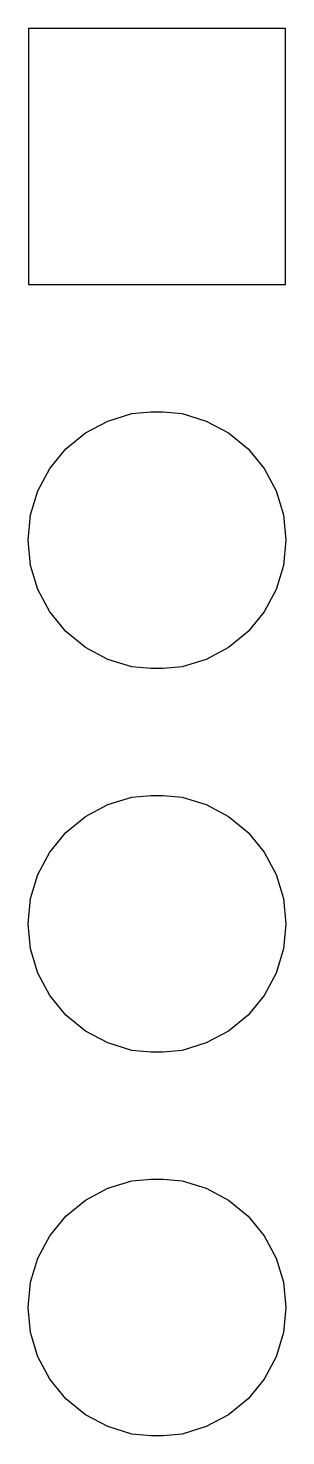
# Model space of a CAD drawing. Extents: x 0.3 to 11, y -13.3 to 4.6.
# Drawn here: x 5.6014 to 5.6687, y 4.215 to 4.5819 of the extents above; entities that cross this region are included whole.
import ezdxf

# ---------------------------------------------------------------- set-up
doc = ezdxf.new("R2010")
doc.units = 0
doc.header["$MEASUREMENT"] = 0
doc.layers.add('BLACK', color=7, linetype='CONTINUOUS')

msp = doc.modelspace()

# ---------------------------------------------------------------- linework, layer by layer
at = {"layer": 'BLACK', "linetype": 'CONTINUOUS'}
for p, q in [((5.60157, 4.51496), (5.60157, 4.58189)), ((5.60157, 4.58189), (5.6685, 4.58189)), ((5.6685, 4.58189), (5.6685, 4.51496)), ((5.6685, 4.51496), (5.60157, 4.51496)), ((5.62217, 4.47949), (5.62848, 4.48141)), ((5.62848, 4.48141), (5.6334, 4.48189)), ((5.6334, 4.48189), (5.63668, 4.48189)), ((5.63668, 4.48189), (5.6416, 4.48141)), ((5.6416, 4.48141), (5.64791, 4.47949)), ((5.61636, 4.47638), (5.62217, 4.47949)), ((5.64791, 4.47949), (5.65372, 4.47638)), ((5.61126, 4.4722), (5.61636, 4.47638)), ((5.65372, 4.47638), (5.65882, 4.4722)), ((5.60708, 4.46711), (5.61126, 4.4722)), ((5.65882, 4.4722), (5.663, 4.46711)), ((5.60397, 4.46129), (5.60708, 4.46711)), ((5.663, 4.46711), (5.66611, 4.46129)), ((5.60206, 4.45499), (5.60397, 4.46129)), ((5.66611, 4.46129), (5.66802, 4.45499)), ((5.60141, 4.44843), (5.60206, 4.45499)), ((5.66802, 4.45499), (5.66867, 4.44843)), ((5.60206, 4.44186), (5.60141, 4.44843)), ((5.66867, 4.44843), (5.66802, 4.44186)), ((5.60397, 4.43556), (5.60206, 4.44186)), ((5.66802, 4.44186), (5.66611, 4.43556)), ((5.60708, 4.42974), (5.60397, 4.43556)), ((5.66611, 4.43556), (5.663, 4.42974)), ((5.61126, 4.42465), (5.60708, 4.42974)), ((5.663, 4.42974), (5.65882, 4.42465)), ((5.61636, 4.42047), (5.61126, 4.42465)), ((5.65882, 4.42465), (5.65372, 4.42047)), ((5.62217, 4.41736), (5.61636, 4.42047)), ((5.65372, 4.42047), (5.64791, 4.41736)), ((5.62848, 4.41544), (5.62217, 4.41736)), ((5.6334, 4.41496), (5.62848, 4.41544)), ((5.63668, 4.41496), (5.6334, 4.41496)), ((5.6416, 4.41544), (5.63668, 4.41496)), ((5.64791, 4.41736), (5.6416, 4.41544)), ((5.62217, 4.37949), (5.62848, 4.38141)), ((5.62848, 4.38141), (5.6334, 4.38189)), ((5.6334, 4.38189), (5.63668, 4.38189)), ((5.63668, 4.38189), (5.6416, 4.38141)), ((5.6416, 4.38141), (5.64791, 4.37949)), ((5.61636, 4.37638), (5.62217, 4.37949)), ((5.64791, 4.37949), (5.65372, 4.37638)), ((5.61126, 4.3722), (5.61636, 4.37638)), ((5.65372, 4.37638), (5.65882, 4.3722)), ((5.60708, 4.36711), (5.61126, 4.3722)), ((5.65882, 4.3722), (5.663, 4.36711)), ((5.60397, 4.36129), (5.60708, 4.36711)), ((5.663, 4.36711), (5.66611, 4.36129)), ((5.60206, 4.35499), (5.60397, 4.36129)), ((5.66611, 4.36129), (5.66802, 4.35499)), ((5.60141, 4.34843), (5.60206, 4.35499)), ((5.66802, 4.35499), (5.66867, 4.34843)), ((5.60206, 4.34187), (5.60141, 4.34843)), ((5.66867, 4.34843), (5.66802, 4.34187)), ((5.60397, 4.33556), (5.60206, 4.34187)), ((5.66802, 4.34187), (5.66611, 4.33556)), ((5.60708, 4.32974), (5.60397, 4.33556)), ((5.66611, 4.33556), (5.663, 4.32974)), ((5.61126, 4.32465), (5.60708, 4.32974)), ((5.663, 4.32974), (5.65882, 4.32465)), ((5.61636, 4.32047), (5.61126, 4.32465)), ((5.65882, 4.32465), (5.65372, 4.32047)), ((5.62217, 4.31736), (5.61636, 4.32047)), ((5.65372, 4.32047), (5.64791, 4.31736)), ((5.62848, 4.31544), (5.62217, 4.31736)), ((5.6334, 4.31496), (5.62848, 4.31544)), ((5.6416, 4.31544), (5.63668, 4.31496)), ((5.64791, 4.31736), (5.6416, 4.31544)), ((5.63668, 4.31496), (5.6334, 4.31496)), ((5.61636, 4.27638), (5.62217, 4.27949)), ((5.62217, 4.27949), (5.62848, 4.28141)), ((5.62848, 4.28141), (5.6334, 4.28189)), ((5.6334, 4.28189), (5.63668, 4.28189)), ((5.63668, 4.28189), (5.6416, 4.28141)), ((5.6416, 4.28141), (5.64791, 4.27949)), ((5.64791, 4.27949), (5.65372, 4.27638)), ((5.61126, 4.2722), (5.61636, 4.27638)), ((5.65372, 4.27638), (5.65882, 4.2722)), ((5.60708, 4.26711), (5.61126, 4.2722)), ((5.65882, 4.2722), (5.663, 4.26711)), ((5.60397, 4.26129), (5.60708, 4.26711)), ((5.663, 4.26711), (5.66611, 4.26129)), ((5.60206, 4.25499), (5.60397, 4.26129)), ((5.66611, 4.26129), (5.66802, 4.25499)), ((5.60141, 4.24843), (5.60206, 4.25499)), ((5.66802, 4.25499), (5.66867, 4.24843)), ((5.60206, 4.24186), (5.60141, 4.24843)), ((5.66867, 4.24843), (5.66802, 4.24186)), ((5.60397, 4.23556), (5.60206, 4.24186)), ((5.66802, 4.24186), (5.66611, 4.23556)), ((5.60708, 4.22974), (5.60397, 4.23556)), ((5.66611, 4.23556), (5.663, 4.22974)), ((5.61126, 4.22465), (5.60708, 4.22974)), ((5.663, 4.22974), (5.65882, 4.22465)), ((5.61636, 4.22047), (5.61126, 4.22465)), ((5.65882, 4.22465), (5.65372, 4.22047)), ((5.62217, 4.21736), (5.61636, 4.22047)), ((5.65372, 4.22047), (5.64791, 4.21736)), ((5.62848, 4.21544), (5.62217, 4.21736)), ((5.64791, 4.21736), (5.6416, 4.21544)), ((5.6334, 4.21496), (5.62848, 4.21544)), ((5.63668, 4.21496), (5.6334, 4.21496)), ((5.6416, 4.21544), (5.63668, 4.21496))]:
    msp.add_line(p, q, dxfattribs=at)

doc.saveas('drawing.dxf')
